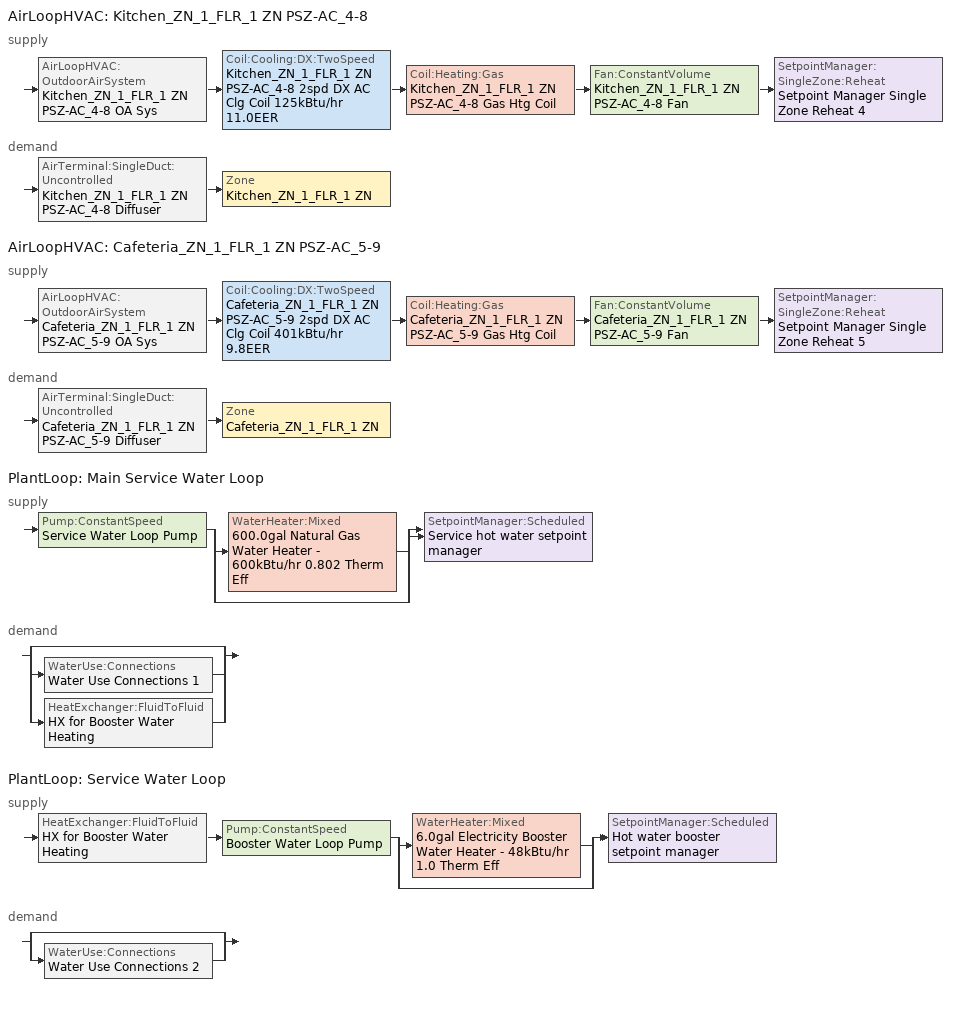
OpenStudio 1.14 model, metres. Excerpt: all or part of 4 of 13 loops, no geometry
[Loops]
AirLoopHVAC 'Kitchen_ZN_1_FLR_1 ZN PSZ-AC_4-8'
 supply: AirLoopHVAC:OutdoorAirSystem 'Kitchen_ZN_1_FLR_1 ZN PSZ-AC_4-8 OA Sys' > Coil:Cooling:DX:TwoSpeed 'Kitchen_ZN_1_FLR_1 ZN PSZ-AC_4-8 2spd DX AC Clg Coil 125kBtu/hr 11.0EER' > Coil:Heating:Gas 'Kitchen_ZN_1_FLR_1 ZN PSZ-AC_4-8 Gas Htg Coil' > Fan:ConstantVolume 'Kitchen_ZN_1_FLR_1 ZN PSZ-AC_4-8 Fan' > SetpointManager:SingleZone:Reheat 'Setpoint Manager Single Zone Reheat 4'
 demand: AirTerminal:SingleDuct:Uncontrolled 'Kitchen_ZN_1_FLR_1 ZN PSZ-AC_4-8 Diffuser' > Zone 'Kitchen_ZN_1_FLR_1 ZN'
AirLoopHVAC 'Cafeteria_ZN_1_FLR_1 ZN PSZ-AC_5-9'
 supply: AirLoopHVAC:OutdoorAirSystem 'Cafeteria_ZN_1_FLR_1 ZN PSZ-AC_5-9 OA Sys' > Coil:Cooling:DX:TwoSpeed 'Cafeteria_ZN_1_FLR_1 ZN PSZ-AC_5-9 2spd DX AC Clg Coil 401kBtu/hr 9.8EER' > Coil:Heating:Gas 'Cafeteria_ZN_1_FLR_1 ZN PSZ-AC_5-9 Gas Htg Coil' > Fan:ConstantVolume 'Cafeteria_ZN_1_FLR_1 ZN PSZ-AC_5-9 Fan' > SetpointManager:SingleZone:Reheat 'Setpoint Manager Single Zone Reheat 5'
 demand: AirTerminal:SingleDuct:Uncontrolled 'Cafeteria_ZN_1_FLR_1 ZN PSZ-AC_5-9 Diffuser' > Zone 'Cafeteria_ZN_1_FLR_1 ZN'
PlantLoop 'Main Service Water Loop'
 supply: Pump:ConstantSpeed 'Service Water Loop Pump' > split
  | WaterHeater:Mixed '600.0gal Natural Gas Water Heater - 600kBtu/hr 0.802 Therm Eff'
  | bypass
  join > SetpointManager:Scheduled 'Service hot water setpoint manager'
 demand: split
  | bypass
  | WaterUse:Connections 'Water Use Connections 1'
  | HeatExchanger:FluidToFluid 'HX for Booster Water Heating'
PlantLoop 'Service Water Loop'
 supply: HeatExchanger:FluidToFluid 'HX for Booster Water Heating' > Pump:ConstantSpeed 'Booster Water Loop Pump' > split
  | WaterHeater:Mixed '6.0gal Electricity Booster Water Heater - 48kBtu/hr 1.0 Therm Eff'
  | bypass
  join > SetpointManager:Scheduled 'Hot water booster setpoint manager'
 demand: split
  | bypass
  | WaterUse:Connections 'Water Use Connections 2'
[Sizing:Zone] Zone Cooling Design Supply Air Temperature Input Method=SupplyAirTemperature; Zone Cooling Design Supply Air Temperature {C}=12.8; Zone Cooling Design Supply Air Temperature Difference {deltaC}=11.11; Zone Heating Design Supply Air Temperature Input Method=SupplyAirTemperature; Zone Heating Design Supply Air Temperature {C}=40; Zone Heating Design Supply Air Temperature Difference {deltaC}=11.11; Zone Cooling Design Supply Air Humidity Ratio {kg-H2O/kg-air}=0.0085; Zone Heating Design Supply Air Humidity Ratio {kg-H2O/kg-air}=0.008; Cooling Design Air Flow Method=DesignDay; Heating Design Air Flow Method=DesignDay; Account for Dedicated Outdoor Air System=No; Dedicated Outdoor Air System Control Strategy=NeutralSupplyAir; Dedicated Outdoor Air Low Setpoint Temperature for Design {C}=autosize; Dedicated Outdoor Air High Setpoint Temperature for Design {C}=autosize
Cafeteria_ZN_1_FLR_1 ZN; Kitchen_ZN_1_FLR_1 ZN; Mech_ZN_1_FLR_1 ZN
[Zone equipment]
Cafeteria_ZN_1_FLR_1 ZN: Cafeteria_ZN_1_FLR_1 ZN PSZ-AC_5-9 Diffuser
Kitchen_ZN_1_FLR_1 ZN: Kitchen_ZN_1_FLR_1 ZN PSZ-AC_4-8 Diffuser, Kitchen_ZN_1_FLR_1 ZN Exhaust Fan
[PlantLoop] Plant Loop Volume {m3}=Autocalculate; Load Distribution Scheme=Optimal
Name | Maximum Loop Temperature {C} | Minimum Loop Temperature {C}
Main Service Water Loop | 60 | 10
Service Water Loop
[Sizing:Plant] Loop Type=Heating; Loop Design Temperature Difference {deltaC}=5; Sizing Option=NonCoincident; Zone Timesteps in Averaging Window=1; Coincident Sizing Factor Mode=None
Name | Design Loop Exit Temperature {C}
Main Service Water Loop | 60
Service Water Loop | 82.2222
[SetpointManager:Scheduled] Control Variable=Temperature
Name | Schedule
Service hot water setpoint manager | Service Water Loop Temp - 140F
Hot water booster setpoint manager | Service Water Booster Temp - 180.00000000000006F
[Pump:ConstantSpeed] Rated Flow Rate {m3/s}=autosize; Rated Power Consumption {W}=autosize; Fraction of Motor Inefficiencies to Fluid Stream=0; Pump Control Type=Intermittent
Name | Rated Pump Head {Pa} | Motor Efficiency
Service Water Loop Pump | 34026 | 0.855
Booster Water Loop Pump | 0 | 1
[AirLoopHVAC] Availability Schedule=SchoolSecondary HVACOperationSchd; Design Supply Air Flow Rate {m3/s}=AutoSize
Name | Availability Manager
Kitchen_ZN_1_FLR_1 ZN PSZ-AC_4-8 | Availability Manager Night Cycle 8
Cafeteria_ZN_1_FLR_1 ZN PSZ-AC_5-9 | Availability Manager Night Cycle 9
[Sizing:System] Type of Load to Size On=Sensible; Design Outdoor Air Flow Rate {m3/s}=Autosize; Minimum System Air Flow Ratio=1; Preheat Design Temperature {C}=7; Preheat Design Humidity Ratio {kg-H2O/kg-Air}=0.008; Precool Design Temperature {C}=12.8; Precool Design Humidity Ratio {kg-H2O/kg-Air}=0.008; Central Cooling Design Supply Air Temperature {C}=12.8; Central Heating Design Supply Air Temperature {C}=40; Sizing Option=Coincident; 100% Outdoor Air in Cooling=No; 100% Outdoor Air in Heating=No; Central Cooling Design Supply Air Humidity Ratio {kg-H2O/kg-Air}=0.0085; Central Heating Design Supply Air Humidity Ratio {kg-H2O/kg-Air}=0.008; Cooling Design Air Flow Method=DesignDay; Cooling Design Air Flow Rate {m3/s}=0; Heating Design Air Flow Method=DesignDay; Heating Design Air Flow Rate {m3/s}=0; System Outdoor Air Method=ZoneSum; Zone Maximum Outdoor Air Fraction=1; Cooling Supply Air Flow Rate Per Floor Area {m3/s-m2}=0.00996765; Cooling Fraction of Autosized Cooling Supply Air Flow Rate=1; Cooling Supply Air Flow Rate Per Unit Cooling Capacity {m3/s-W}=3.94755e-05; Heating Supply Air Flow Rate Per Floor Area {m3/s-m2}=0.00996765; Heating Fraction of Autosized Heating Supply Air Flow Rate=1; Heating Fraction of Autosized Cooling Supply Air Flow Rate=1; Heating Supply Air Flow Rate Per Unit Heating Capacity {m3/s-W}=3.15882e-05; Cooling Design Capacity Method=CoolingDesignCapacity; Cooling Design Capacity {W}=autosize; Cooling Design Capacity Per Floor Area {W/m2}=234.7; Fraction of Autosized Cooling Design Capacity=1; Heating Design Capacity Method=HeatingDesignCapacity; Heating Design Capacity {W}=autosize; Heating Design Capacity Per Floor Area {W/m2}=157; Fraction of Autosized Heating Design Capacity=1; Central Cooling Capacity Control Method=OnOff
Kitchen_ZN_1_FLR_1 ZN PSZ-AC_4-8; Cafeteria_ZN_1_FLR_1 ZN PSZ-AC_5-9
[Controller:OutdoorAir] Minimum Outdoor Air Flow Rate {m3/s}=Autosize; Maximum Outdoor Air Flow Rate {m3/s}=Autosize; Economizer Control Type=DifferentialEnthalpy; Economizer Control Action Type=ModulateFlow; Lockout Type=NoLockout; Minimum Limit Type=FixedMinimum; Minimum Outdoor Air Schedule=SchoolSecondary MinOA_MotorizedDamper_Sched; High Humidity Control=No
Name | Maximum Fraction of Outdoor Air Schedule | Controller Mechanical Ventilation | Heat Recovery Bypass Control Type
Kitchen_ZN_1_FLR_1 ZN PSZ-AC_4-8 OA Sys Controller | KitchenZN1FLR1ZNPSZAC48maxOASch | Controller Mechanical Ventilation 4 | BypassWhenWithinEconomizerLimits
Cafeteria_ZN_1_FLR_1 ZN PSZ-AC_5-9 OA Sys Controller | CafeteriaZN1FLR1ZNPSZAC59maxOASch | Controller Mechanical Ventilation 5 | BypassWhenOAFlowGreaterThanMinimum
[Controller:MechanicalVentilation] Availability Schedule=Always On Discrete; System Outdoor Air Method=ZoneSum
Controller Mechanical Ventilation 4; Controller Mechanical Ventilation 5
[AirLoopHVAC:OutdoorAirSystem]
Name | Controller
Kitchen_ZN_1_FLR_1 ZN PSZ-AC_4-8 OA Sys | Kitchen_ZN_1_FLR_1 ZN PSZ-AC_4-8 OA Sys Controller
Cafeteria_ZN_1_FLR_1 ZN PSZ-AC_5-9 OA Sys | Cafeteria_ZN_1_FLR_1 ZN PSZ-AC_5-9 OA Sys Controller
[AvailabilityManager:NightCycle] Control Type=CycleOnAny; Thermostat Tolerance {deltaC}=1; Cycling Run Time {s}=1800
Availability Manager Night Cycle 8; Availability Manager Night Cycle 9
[SetpointManager:SingleZone:Reheat] Minimum Supply Air Temperature {C}=10; Maximum Supply Air Temperature {C}=50
Name | Control Zone
Setpoint Manager Single Zone Reheat 4 | Kitchen_ZN_1_FLR_1 ZN
Setpoint Manager Single Zone Reheat 5 | Cafeteria_ZN_1_FLR_1 ZN
[Fan:ConstantVolume] Availability Schedule=SchoolSecondary HVACOperationSchd; Maximum Flow Rate {m3/s}=AutoSize
Name | Fan Efficiency | Pressure Rise {Pa} | Motor Efficiency
Kitchen_ZN_1_FLR_1 ZN PSZ-AC_4-8 Fan | 0.56225 | 622.722 | 0.865
Cafeteria_ZN_1_FLR_1 ZN PSZ-AC_5-9 Fan | 0.59605 | 1018.77 | 0.917
[Coil:Heating:Gas] Availability Schedule=Always On Discrete; Gas Burner Efficiency=0.8; Nominal Capacity {W}=AutoSize; Parasitic Electric Load {W}=0; Parasitic Gas Load {W}=0
Kitchen_ZN_1_FLR_1 ZN PSZ-AC_4-8 Gas Htg Coil; Cafeteria_ZN_1_FLR_1 ZN PSZ-AC_5-9 Gas Htg Coil
[Coil:Cooling:DX:TwoSpeed] Availability Schedule=Always On Discrete; Rated High Speed Total Cooling Capacity {W}=Autosize; Rated High Speed Sensible Heat Ratio=Autosize; Rated High Speed Air Flow Rate {m3/s}=Autosize; Rated Low Speed Total Cooling Capacity {W}=Autosize; Rated Low Speed Sensible Heat Ratio=0.69; Condenser Type=AirCooled; High Speed Evaporative Condenser Effectiveness=0; High Speed Evaporative Condenser Air Flow Rate {m3/s}=Autosize; High Speed Evaporative Condenser Pump Rated Power Consumption {W}=Autosize; Low Speed Evaporative Condenser Effectiveness=0; Low Speed Evaporative Condenser Air Flow Rate {m3/s}=Autosize; Low Speed Evaporative Condenser Pump Rated Power Consumption {W}=Autosize; Basin Heater Capacity {W/K}=10; Basin Heater Setpoint Temperature {C}=2
Name | Rated High Speed COP {W/W} | Total Cooling Capacity Function of Temperature Curve | Total Cooling Capacity Function of Flow Fraction Curve | Energy Input Ratio Function of Temperature Curve | Energy Input Ratio Function of Flow Fraction Curve | Part Load Fraction Correlation Curve | Rated Low Speed COP {W/W} | Low Speed Total Cooling Capacity Function of Temperature Curve | Low Speed Energy Input Ratio Function of Temperature Curve
Kitchen_ZN_1_FLR_1 ZN PSZ-AC_4-8 2spd DX AC Clg Coil 125kBtu/hr 11.0EER | 3.79883 | PSZ-AC_Unitary_PackagecoolCapFT 8 | PSZ-AC_Unitary_PackagecoolFFF 4 | PSZ-AC DX Unitary Package EIRFT 8 | PSZ-AC_Unitary_PackagecoolEIRFFF 4 | PSZ-AC_Unitary_PackagecoolPLR 4 | 3.79883 | PSZ-AC_Unitary_PackagecoolCapFT 9 | PSZ-AC DX Unitary Package EIRFT 9
Cafeteria_ZN_1_FLR_1 ZN PSZ-AC_5-9 2spd DX AC Clg Coil 401kBtu/hr 9.8EER | 3.39929 | PSZ-AC_Unitary_PackagecoolCapFT 4 | PSZ-AC_Unitary_PackagecoolFFF 2 | PSZ-AC DX Unitary Package EIRFT 4 | PSZ-AC_Unitary_PackagecoolEIRFFF 2 | PSZ-AC_Unitary_PackagecoolPLR 2 | 3.39929 | PSZ-AC_Unitary_PackagecoolCapFT 5 | PSZ-AC DX Unitary Package EIRFT 5
[AirTerminal:SingleDuct:Uncontrolled] Availability Schedule=Always On Discrete; Maximum Air Flow Rate {m3/s}=AutoSize
Kitchen_ZN_1_FLR_1 ZN PSZ-AC_4-8 Diffuser; Cafeteria_ZN_1_FLR_1 ZN PSZ-AC_5-9 Diffuser
[Fan:ZoneExhaust]
Kitchen_ZN_1_FLR_1 ZN Exhaust Fan: Availability Schedule=SchoolSecondary Kitchen_Exhaust_SCH; Fan Efficiency=0.385; Pressure Rise {Pa}=124.544; Maximum Flow Rate {m3/s}=2.54852; Flow Fraction Schedule=SchoolSecondary Kitchen_Exhaust_SCH_DCV; System Availability Manager Coupling Mode=Decoupled; Balanced Exhaust Fraction Schedule=SchoolSecondary Kitchen Exhaust Fan Balanced Exhaust Fraction Schedule
[Refrigeration:Case] Availability Schedule=Always On Discrete; Zone=Kitchen_ZN_1_FLR_1 ZN; Rated Ambient Temperature {C}=23.8889; Rated Ambient Relative Humidity {percent}=55; Rated Total Cooling Capacity per Unit Length {W/m}=734; Case Length {m}=7.32; Latent Case Credit Curve Type=CaseTemperatureMethod; Standard Case Lighting Power per Unit Length {W/m}=33; Case Lighting Schedule=SchoolSecondary BLDG_LIGHT_SCH; Fraction of Lighting Energy to Case=1; Anti-Sweat Heater Control Type=None; Humidity at Zero Anti-Sweat Heater Energy {percent}=0; Case Height {m}=0; Defrost Energy Correction Curve Type=None; Refrigerated Case Restocking Schedule=SchoolSecondary Kitchen_ZN_1_FLR_1_Case:1_WALKINFREEZER_WalkInStockingSched
Name | Rated Latent Heat Ratio | Rated Runtime Fraction | Case Operating Temperature {C} | Latent Case Credit Curve | Standard Case Fan Power per Unit Length {W/m} | Operating Case Fan Power per Unit Length {W/m} | Fraction of Anti-Sweat Heater Energy to Case | Case Defrost Power per Unit Length {W/m} | Case Defrost Type | Case Defrost Schedule | Case Defrost Drip-Down Schedule | Under Case HVAC Return Air Fraction | Case Credit Fraction Schedule
Kitchen_ZN_1_FLR_1 ZN Walkin Freezer | 0.1 | 0.4 | -23 | Single Shelf Horizontal Latent Energy Multiplier_After2004 | 68.3 | 68.3 | 0 | 410 | Electric | Refrigeration Defrost Schedule | Refrigeration Defrost DripDown Schedule | 0 | Refrigeration Case Credit Schedule
Kitchen_ZN_1_FLR_1 ZN Display Case | 0.08 | 0.85 | 2 | Multi Shelf Vertical Latent Energy Multiplier | 55 | 55 | 0.2 | 0 | OffCycle | Refrigeration Defrost Schedule 1 |  | 0.05
[Refrigeration:Condenser:AirCooled] Rated Subcooling Temperature Difference {deltaC}=0; Condenser Fan Speed Control Type=VariableSpeed; Rated Fan Power {W}=750; Minimum Fan Air Flow Ratio=0.25
Name | Rated Effective Total Heat Rejection Rate Curve
Refrigeration Condenser Air Cooled 1 | Refrigeration Condenser Air Cooled HR Curve
Refrigeration Condenser Air Cooled 2 | Refrigeration Condenser Air Cooled HR Curve 1
[Refrigeration:System] Minimum Condensing Temperature {C}=21; Refrigeration System Working Fluid Type=R404a; Suction Temperature Control Type=ConstantSuctionTemperature; Suction Piping Zone=Kitchen_ZN_1_FLR_1 ZN
Name | Refrigeration Condenser
Refrigeration System 1 | Refrigeration Condenser Air Cooled 1
Refrigeration System 2 | Refrigeration Condenser Air Cooled 2
[WaterHeater:Mixed] Deadband Temperature Difference {deltaC}=2; Maximum Temperature Limit {C}=82.2222; Heater Control Type=Cycle; On Cycle Parasitic Heat Fraction to Tank=0; Use Side Effectiveness=1; Source Side Effectiveness=1; Use Side Design Flow Rate {m3/s}=autosize; Source Side Design Flow Rate {m3/s}=autosize; Indirect Water Heating Recovery Time {hr}=1.5
Name | Tank Volume {m3} | Setpoint Temperature Schedule | Heater Maximum Capacity {W} | Heater Fuel Type | Heater Thermal Efficiency | Off Cycle Parasitic Fuel Consumption Rate {W} | Off Cycle Parasitic Fuel Type | Off Cycle Parasitic Heat Fraction to Tank | On Cycle Parasitic Fuel Consumption Rate {W} | On Cycle Parasitic Fuel Type | Ambient Temperature Indicator | Ambient Temperature Schedule | Ambient Temperature Thermal Zone | Off Cycle Loss Coefficient to Ambient Temperature {W/K} | On Cycle Loss Coefficient to Ambient Temperature {W/K}
600.0gal Natural Gas Water Heater - 600kBtu/hr 0.802 Therm Eff | 2.27125 | Service Water Loop Temp - 140F | 175843 | NaturalGas | 0.801543 | 878.92 | NaturalGas | 0.8 | 878.92 | NaturalGas | ThermalZone | Schedule Ruleset 1 | Mech_ZN_1_FLR_1 ZN | 6.97877 | 6.97877
6.0gal Electricity Booster Water Heater - 48kBtu/hr 1.0 Therm Eff | 0.0227125 | Service Water Booster Temp - 180.00000000000006F | 14000 | Electricity | 1 | 0 | Electricity | 0 | 0 | Electricity | Schedule | Water Heater Ambient Temp Schedule - 70F |  | 1.25341 | 1.25341
[WaterUse:Connections]
Name | Water Use Equipment Name 1
Water Use Connections 1 | Main Service Water Use 7.63gal/min
Water Use Connections 2 | Booster Water Fixture - 23.7 gal/min at 27.901234567901326F
[WaterUse:Equipment:Definition]
Name | Peak Flow Rate {m3/s} | Sensible Fraction Schedule | Latent Fraction Schedule | Target Temperature Schedule
Main Service Water Use Def 7.63gal/min | 0.000481378 | Fraction Sensible - 0.2 | Fraction Latent - 0.05
Water Fixture Def - 23.7 gal/min | 0.00149524 |  |  | Schedule Ruleset 5
[WaterUse:Equipment] Flow Rate Fraction Schedule=SchoolSecondary BLDG_SWH_SCH
Name | Water Use Equipment Definition
Main Service Water Use 7.63gal/min | Main Service Water Use Def 7.63gal/min
Booster Water Fixture - 23.7 gal/min at 27.901234567901326F | Water Fixture Def - 23.7 gal/min
[HeatExchanger:FluidToFluid]
HX for Booster Water Heating: Loop Demand Side Design Flow Rate {m3/s}=autosize; Loop Supply Side Design Flow Rate {m3/s}=autosize; Heat Exchange Model Type=Ideal; Heat Exchanger U-Factor Times Area Value {W/K}=autosize; Control Type=UncontrolledOn; Minimum Temperature Difference to Activate Heat Exchanger {deltaC}=0.01; Heat Transfer Metering End Use Type=LoopToLoop; Component Override Cooling Control Temperature Mode=Loop; Sizing Factor=1; Operation Minimum Temperature Limit {C}=0; Operation Maximum Temperature Limit {C}=100
[EnergyManagementSystem:Sensor]
Name | Output Variable or Output Meter Index Key | Output Variable or Output Meter
CafeteriaZN1FLR1ZNPSZAC59DATRqd | Node 378 | System Node Setpoint Temperature
CafeteriaZN1FLR1ZNPSZAC59HeatingRTF | Cafeteria_ZN_1_FLR_1 ZN PSZ-AC_5-9 Gas Htg Coil | Heating Coil Runtime Fraction
CafeteriaZN1FLR1ZNPSZAC59RTF | Cafeteria_ZN_1_FLR_1 ZN PSZ-AC_5-9 2spd DX AC Clg Coil 401kBtu/hr 9.8EER | Cooling Coil Runtime Fraction
KitchenZN1FLR1ZNPSZAC48DATRqd | Node 367 | System Node Setpoint Temperature
KitchenZN1FLR1ZNPSZAC48HeatingRTF | Kitchen_ZN_1_FLR_1 ZN PSZ-AC_4-8 Gas Htg Coil | Heating Coil Runtime Fraction
KitchenZN1FLR1ZNPSZAC48RTF | Kitchen_ZN_1_FLR_1 ZN PSZ-AC_4-8 2spd DX AC Clg Coil 125kBtu/hr 11.0EER | Cooling Coil Runtime Fraction
[EnergyManagementSystem:InternalVariable]
Name | Internal Data Index Key | Internal Data Type
CafeteriaZN1FLR1ZNPSZAC59OADesignMass | Cafeteria_ZN_1_FLR_1 ZN PSZ-AC_5-9 OA Sys Controller | Outdoor Air Controller Minimum Mass Flow Rate
CafeteriaZN1FLR1ZNPSZAC59FanDesignPressure | Cafeteria_ZN_1_FLR_1 ZN PSZ-AC_5-9 Fan | Fan Nominal Pressure Rise
CafeteriaZN1FLR1ZNPSZAC59DesignFlowMass | Cafeteria_ZN_1_FLR_1 ZN PSZ-AC_5-9 OA Sys Controller | Outdoor Air Controller Maximum Mass Flow Rate
KitchenZN1FLR1ZNPSZAC48OADesignMass | Kitchen_ZN_1_FLR_1 ZN PSZ-AC_4-8 OA Sys Controller | Outdoor Air Controller Minimum Mass Flow Rate
KitchenZN1FLR1ZNPSZAC48FanDesignPressure | Kitchen_ZN_1_FLR_1 ZN PSZ-AC_4-8 Fan | Fan Nominal Pressure Rise
KitchenZN1FLR1ZNPSZAC48DesignFlowMass | Kitchen_ZN_1_FLR_1 ZN PSZ-AC_4-8 OA Sys Controller | Outdoor Air Controller Maximum Mass Flow Rate
[EnergyManagementSystem:ProgramCallingManager]
AuditoriumZN1FLR1ZNPSZAC37OptimumStartCallingManager0: BeginTimestepBeforePredictor; AuditoriumZN1FLR1ZNPSZAC37OptimumStartProg0
AuxGymZN1FLR1ZNPSZAC26SetNumberofStagesCallingManager: BeginNewEnvironment; AuxGymZN1FLR1ZNPSZAC26SetNumberofStages; AuxGymZN1FLR1ZNPSZAC26SetFanPar
AuxGymZN1FLR1ZNPSZAC26EcoManager: InsideHVACSystemIterationLoop; AuxGymZN1FLR1ZNPSZAC26EconomizerCTRLProg
AuxGymZN1FLR1ZNPSZAC26FanMainManager: BeginTimestepBeforePredictor; AuxGymZN1FLR1ZNPSZAC26FanControl
AuxGymZN1FLR1ZNPSZAC26OptimumStartCallingManager0: BeginTimestepBeforePredictor; AuxGymZN1FLR1ZNPSZAC26OptimumStartProg0
CafeteriaZN1FLR1ZNPSZAC59SetNumberofStagesCallingManager: BeginNewEnvironment; CafeteriaZN1FLR1ZNPSZAC59SetNumberofStages; CafeteriaZN1FLR1ZNPSZAC59SetFanPar
CafeteriaZN1FLR1ZNPSZAC59EcoManager: InsideHVACSystemIterationLoop; CafeteriaZN1FLR1ZNPSZAC59EconomizerCTRLProg
CafeteriaZN1FLR1ZNPSZAC59FanMainManager: BeginTimestepBeforePredictor; CafeteriaZN1FLR1ZNPSZAC59FanControl
CafeteriaZN1FLR1ZNPSZAC59OptimumStartCallingManager0: BeginTimestepBeforePredictor; CafeteriaZN1FLR1ZNPSZAC59OptimumStartProg0
GymZN1FLR1ZNPSZAC15SetNumberofStagesCallingManager: BeginNewEnvironment; GymZN1FLR1ZNPSZAC15SetNumberofStages; GymZN1FLR1ZNPSZAC15SetFanPar
GymZN1FLR1ZNPSZAC15EcoManager: InsideHVACSystemIterationLoop; GymZN1FLR1ZNPSZAC15EconomizerCTRLProg
GymZN1FLR1ZNPSZAC15FanMainManager: BeginTimestepBeforePredictor; GymZN1FLR1ZNPSZAC15FanControl
GymZN1FLR1ZNPSZAC15OptimumStartCallingManager0: BeginTimestepBeforePredictor; GymZN1FLR1ZNPSZAC15OptimumStartProg0
KitchenZN1FLR1ZNPSZAC48SetNumberofStagesCallingManager: BeginNewEnvironment; KitchenZN1FLR1ZNPSZAC48SetNumberofStages; KitchenZN1FLR1ZNPSZAC48SetFanPar
KitchenZN1FLR1ZNPSZAC48EcoManager: InsideHVACSystemIterationLoop; KitchenZN1FLR1ZNPSZAC48EconomizerCTRLProg
KitchenZN1FLR1ZNPSZAC48FanMainManager: BeginTimestepBeforePredictor; KitchenZN1FLR1ZNPSZAC48FanControl
VAVOTHEROptimumStartCallingManager0: BeginTimestepBeforePredictor; VAVOTHEROptimumStartProg0
VAVOTHEROptimumStartCallingManager1: BeginTimestepBeforePredictor; VAVOTHEROptimumStartProg1
VAVPOD1OptimumStartCallingManager0: BeginTimestepBeforePredictor; VAVPOD1OptimumStartProg0
VAVPOD2OptimumStartCallingManager0: BeginTimestepBeforePredictor; VAVPOD2OptimumStartProg0
VAVPOD3OptimumStartCallingManager0: BeginTimestepBeforePredictor; VAVPOD3OptimumStartProg0
[EnergyManagementSystem:Actuator]
Name | Actuated Component | Actuated Component Type | Actuated Component Control Type
AuditoriumZN1FLR1ZNPSZAC37TimestepEconEff | AuditoriumZN1FLR1ZNPSZAC37maxOASch | Schedule:Year | Schedule Value
AuditoriumZN1FLR1ZNPSZAC37HtgSch0; AuxGymZN1FLR1ZNPSZAC26HtgSch0; CafeteriaZN1FLR1ZNPSZAC59HtgSch0; GymZN1FLR1ZNPSZAC15HtgSch0 | SchoolSecondary HTGSETP_SCH_PSZ_AC | Schedule:Year | Schedule Value
AuditoriumZN1FLR1ZNPSZAC37ClgSch0; AuxGymZN1FLR1ZNPSZAC26ClgSch0; CafeteriaZN1FLR1ZNPSZAC59ClgSch0; GymZN1FLR1ZNPSZAC15ClgSch0; VAVOTHERClgSch0; VAVPOD1ClgSch0; VAVPOD2ClgSch0; VAVPOD3ClgSch0 | SchoolSecondary CLGSETP_SCH_NO_SETBACK | Schedule:Year | Schedule Value
AuxGymZN1FLR1ZNPSZAC26TimestepEconEff | AuxGymZN1FLR1ZNPSZAC26maxOASch | Schedule:Year | Schedule Value
CafeteriaZN1FLR1ZNPSZAC59TimestepEconEff | CafeteriaZN1FLR1ZNPSZAC59maxOASch | Schedule:Year | Schedule Value
CafeteriaZN1FLR1ZNPSZAC59FanPressure | Cafeteria_ZN_1_FLR_1 ZN PSZ-AC_5-9 Fan | Fan | Fan Pressure Rise
GymZN1FLR1ZNPSZAC15TimestepEconEff | GymZN1FLR1ZNPSZAC15maxOASch | Schedule:Year | Schedule Value
KitchenZN1FLR1ZNPSZAC48TimestepEconEff | KitchenZN1FLR1ZNPSZAC48maxOASch | Schedule:Year | Schedule Value
KitchenZN1FLR1ZNPSZAC48FanPressure | Kitchen_ZN_1_FLR_1 ZN PSZ-AC_4-8 Fan | Fan | Fan Pressure Rise
VAVOTHERHtgSch0; VAVPOD1HtgSch0; VAVPOD2HtgSch0; VAVPOD3HtgSch0 | SchoolSecondary HTGSETP_SCH_YES_OPTIMUM | Schedule:Year | Schedule Value
VAVOTHERHtgSch1 | SchoolSecondary HTGSETP_SCH_Setback | Schedule:Year | Schedule Value
VAVOTHERClgSch1 | SchoolSecondary CLGSETP_SCH_Setback | Schedule:Year | Schedule Value
[Schedule:Ruleset]
Name | Default Day Schedule | Summer Design Day Schedule | Winter Design Day Schedule
SchoolSecondary BLDG_LIGHT_SCH | SchoolSecondary BLDG_LIGHT_SCH Default | SchoolSecondary BLDG_LIGHT_SCH Summer Design Day | SchoolSecondary BLDG_LIGHT_SCH Winter Design Day
SchoolSecondary HTGSETP_SCH_PSZ_AC | SchoolSecondary HTGSETP_SCH_PSZ_AC Default | SchoolSecondary HTGSETP_SCH_PSZ_AC Summer Design Day | SchoolSecondary HTGSETP_SCH_PSZ_AC Winter Design Day
SchoolSecondary CLGSETP_SCH_NO_SETBACK | SchoolSecondary CLGSETP_SCH_NO_SETBACK Default | SchoolSecondary CLGSETP_SCH_NO_SETBACK Summer Design Day | SchoolSecondary CLGSETP_SCH_NO_SETBACK Winter Design Day
SchoolSecondary HTGSETP_SCH_YES_OPTIMUM | SchoolSecondary HTGSETP_SCH_YES_OPTIMUM Default | SchoolSecondary HTGSETP_SCH_YES_OPTIMUM Summer Design Day | SchoolSecondary HTGSETP_SCH_YES_OPTIMUM Winter Design Day
SchoolSecondary HTGSETP_SCH_Setback | SchoolSecondary HTGSETP_SCH_Setback Default | SchoolSecondary HTGSETP_SCH_Setback Summer Design Day | SchoolSecondary HTGSETP_SCH_Setback Winter Design Day
SchoolSecondary CLGSETP_SCH_Setback | SchoolSecondary CLGSETP_SCH_Setback Default | SchoolSecondary CLGSETP_SCH_Setback Summer Design Day | SchoolSecondary CLGSETP_SCH_Setback Winter Design Day
SchoolSecondary HVACOperationSchd | SchoolSecondary HVACOperationSchd Default | SchoolSecondary HVACOperationSchd Summer Design Day | SchoolSecondary HVACOperationSchd Winter Design Day
SchoolSecondary MinOA_MotorizedDamper_Sched | SchoolSecondary MinOA_MotorizedDamper_Sched Default | SchoolSecondary MinOA_MotorizedDamper_Sched Summer Design Day | SchoolSecondary MinOA_MotorizedDamper_Sched Winter Design Day
SchoolSecondary Kitchen_Exhaust_SCH | SchoolSecondary Kitchen_Exhaust_SCH Default | SchoolSecondary Kitchen_Exhaust_SCH Summer Design Day | SchoolSecondary Kitchen_Exhaust_SCH Winter Design Day
SchoolSecondary Kitchen_Exhaust_SCH_DCV | SchoolSecondary Kitchen_Exhaust_SCH_DCV Default | SchoolSecondary Kitchen_Exhaust_SCH_DCV Summer Design Day | SchoolSecondary Kitchen_Exhaust_SCH_DCV Winter Design Day
SchoolSecondary Kitchen Exhaust Fan Balanced Exhaust Fraction Schedule | SchoolSecondary Kitchen Exhaust Fan Balanced Exhaust Fraction Schedule Default | SchoolSecondary Kitchen Exhaust Fan Balanced Exhaust Fraction Schedule Summer Design Day | SchoolSecondary Kitchen Exhaust Fan Balanced Exhaust Fraction Schedule Winter Design Day
Refrigeration Defrost Schedule | Refrigeration Defrost Schedule Default
Refrigeration Defrost DripDown Schedule | Refrigeration Defrost DripDown Schedule Default
Refrigeration Case Credit Schedule | Refrigeration Case Credit Schedule Default
SchoolSecondary Kitchen_ZN_1_FLR_1_Case:1_WALKINFREEZER_WalkInStockingSched | SchoolSecondary Kitchen_ZN_1_FLR_1_Case:1_WALKINFREEZER_WalkInStockingSched Default | SchoolSecondary Kitchen_ZN_1_FLR_1_Case:1_WALKINFREEZER_WalkInStockingSched Summer Design Day | SchoolSecondary Kitchen_ZN_1_FLR_1_Case:1_WALKINFREEZER_WalkInStockingSched Winter Design Day
Refrigeration Defrost Schedule 1 | Refrigeration Defrost Schedule Default 1
Service Water Loop Temp - 140F | Service Water Loop Temp - 140F Default
Schedule Ruleset 1 | Schedule Day 96
Fraction Sensible - 0.2 | Schedule Day 98
Fraction Latent - 0.05 | Schedule Day 99
SchoolSecondary BLDG_SWH_SCH | SchoolSecondary BLDG_SWH_SCH Default | SchoolSecondary BLDG_SWH_SCH Summer Design Day | SchoolSecondary BLDG_SWH_SCH Winter Design Day
Service Water Booster Temp - 180.00000000000006F | Service Water Booster Temp - 180.00000000000006F Default
Water Heater Ambient Temp Schedule - 70F | Water Heater Ambient Temp Schedule - 70F Default
Schedule Ruleset 5 | Schedule Day 105
AuditoriumZN1FLR1ZNPSZAC37maxOASch | AuditoriumZN1FLR1ZNPSZAC37maxOASchDefault
AuxGymZN1FLR1ZNPSZAC26maxOASch | AuxGymZN1FLR1ZNPSZAC26maxOASchDefault
CafeteriaZN1FLR1ZNPSZAC59maxOASch | CafeteriaZN1FLR1ZNPSZAC59maxOASchDefault
GymZN1FLR1ZNPSZAC15maxOASch | GymZN1FLR1ZNPSZAC15maxOASchDefault
KitchenZN1FLR1ZNPSZAC48maxOASch | KitchenZN1FLR1ZNPSZAC48maxOASchDefault
[Schedule:Day]
SchoolSecondary BLDG_LIGHT_SCH Default; SchoolSecondary BLDG_LIGHT_SCH Wknd Day; SchoolSecondary BLDG_LIGHT_SCH Wknd Day 1: 24, 0, 0.1773
SchoolSecondary BLDG_LIGHT_SCH Summer Design Day; SchoolSecondary Kitchen_Exhaust_SCH_DCV Default; SchoolSecondary Kitchen_Exhaust_SCH_DCV Winter Design Day; SchoolSecondary Kitchen_Exhaust_SCH_DCV Summer Design Day: 24, 0, 1
SchoolSecondary BLDG_LIGHT_SCH Wkdy Day; SchoolSecondary BLDG_LIGHT_SCH Wkdy Day 2: 7, 0, 0.1773, 21, 0, 0.9, 24, 0, 0.1773
SchoolSecondary BLDG_LIGHT_SCH Winter Design Day; SchoolSecondary HVACOperationSchd Default; SchoolSecondary MinOA_MotorizedDamper_Sched Default; SchoolSecondary Kitchen_Exhaust_SCH Default; SchoolSecondary Kitchen_Exhaust_SCH Wknd Day; SchoolSecondary Kitchen_Exhaust_SCH Wknd Day 1; SchoolSecondary Kitchen Exhaust Fan Balanced Exhaust Fraction Schedule Default; SchoolSecondary Kitchen Exhaust Fan Balanced Exhaust Fraction Schedule Wknd Day; SchoolSecondary Kitchen Exhaust Fan Balanced Exhaust Fraction Schedule Wknd Day 1; SchoolSecondary BLDG_SWH_SCH Default; SchoolSecondary BLDG_SWH_SCH Sun|Sat Day; SchoolSecondary BLDG_SWH_SCH Sun|Sat Day 1; SchoolSecondary BLDG_SWH_SCH Sat Day: 24, 0, 0
SchoolSecondary BLDG_LIGHT_SCH Wkdy Day 1: 8, 0, 0.1773, 20, 0, 0.5, 24, 0, 0.1773
SchoolSecondary HTGSETP_SCH_PSZ_AC Default; SchoolSecondary HTGSETP_SCH_PSZ_AC Summer Design Day; SchoolSecondary HTGSETP_SCH_YES_OPTIMUM Default; SchoolSecondary HTGSETP_SCH_YES_OPTIMUM Summer Design Day; SchoolSecondary HTGSETP_SCH_Setback Default; SchoolSecondary HTGSETP_SCH_Setback Summer Design Day; SchoolSecondary HTGSETP_SCH_Setback Default|SmrDsn|Wkdy Day: 24, 0, 15.6
SchoolSecondary HTGSETP_SCH_PSZ_AC Wkdy Day: 6, 0, 15.6, 21, 0, 21, 24, 0, 15.6
SchoolSecondary HTGSETP_SCH_PSZ_AC Winter Design Day; SchoolSecondary HTGSETP_SCH_YES_OPTIMUM Winter Design Day; SchoolSecondary HTGSETP_SCH_Setback Winter Design Day: 24, 0, 21
SchoolSecondary CLGSETP_SCH_NO_SETBACK Default; SchoolSecondary CLGSETP_SCH_NO_SETBACK Summer Design Day; SchoolSecondary CLGSETP_SCH_Setback Summer Design Day: 24, 0, 24
SchoolSecondary CLGSETP_SCH_NO_SETBACK Winter Design Day; SchoolSecondary CLGSETP_SCH_Setback Default; SchoolSecondary CLGSETP_SCH_Setback Winter Design Day; SchoolSecondary CLGSETP_SCH_Setback Default|WntrDsn|Wkdy Day: 24, 0, 29.44
SchoolSecondary HTGSETP_SCH_YES_OPTIMUM Wkdy Day: 6, 0, 15.6, 7, 0, 17.8, 8, 0, 20, 21, 0, 21, 24, 0, 15.6
SchoolSecondary HVACOperationSchd Winter Design Day; SchoolSecondary HVACOperationSchd Summer Design Day; SchoolSecondary HVACOperationSchd WntrDsn|SmrDsn|Wkdy Day: 7, 0, 0, 21, 0, 1, 24, 0, 0
SchoolSecondary MinOA_MotorizedDamper_Sched Winter Design Day; SchoolSecondary MinOA_MotorizedDamper_Sched Summer Design Day; SchoolSecondary MinOA_MotorizedDamper_Sched WntrDsn|SmrDsn|Wkdy Day; SchoolSecondary Kitchen_Exhaust_SCH Winter Design Day; SchoolSecondary Kitchen_Exhaust_SCH Summer Design Day; SchoolSecondary Kitchen_Exhaust_SCH Wkdy Day 1; SchoolSecondary Kitchen_Exhaust_SCH Wkdy Day 2: 8, 0, 0, 21, 0, 1, 24, 0, 0
SchoolSecondary Kitchen_Exhaust_SCH Wkdy Day: 8, 0, 0, 17, 0, 1, 24, 0, 0
SchoolSecondary Kitchen Exhaust Fan Balanced Exhaust Fraction Schedule Wkdy Day: 8, 0, 0, 17, 0, 0.746296, 24, 0, 0
SchoolSecondary Kitchen Exhaust Fan Balanced Exhaust Fraction Schedule Winter Design Day; SchoolSecondary Kitchen Exhaust Fan Balanced Exhaust Fraction Schedule Summer Design Day; SchoolSecondary Kitchen Exhaust Fan Balanced Exhaust Fraction Schedule Wkdy Day 1; SchoolSecondary Kitchen Exhaust Fan Balanced Exhaust Fraction Schedule Wkdy Day 2: 8, 0, 0, 21, 0, 0.746296, 24, 0, 0
Refrigeration Defrost Schedule Default: 11, 0, 0, 11, 20, 1, 23, 0, 0, 23, 20, 1, 24, 0, 0
Refrigeration Defrost DripDown Schedule Default: 11, 0, 0, 11, 30, 1, 23, 0, 0, 23, 30, 1, 24, 0, 0
Refrigeration Case Credit Schedule Default: 7, 0, 0.2, 21, 0, 0.4, 24, 0, 0.2
SchoolSecondary Kitchen_ZN_1_FLR_1_Case:1_WALKINFREEZER_WalkInStockingSched Default: 4, 0, 0, 5, 0, 725, 6, 0, 417, 7, 0, 290, 24, 0, 0
SchoolSecondary Kitchen_ZN_1_FLR_1_Case:1_WALKINFREEZER_WalkInStockingSched Winter Design Day; SchoolSecondary Kitchen_ZN_1_FLR_1_Case:1_WALKINFREEZER_WalkInStockingSched Summer Design Day; SchoolSecondary Kitchen_ZN_1_FLR_1_Case:1_WALKINFREEZER_WalkInStockingSched WntrDsn|SmrDsn|Wknd|Mon|Wed|Thu Day: 4, 0, 0, 5, 0, 125, 6, 0, 117, 7, 0, 90, 19, 0, 0, 20, 0, 125, 21, 0, 117, 22, 0, 90, 24, 0, 0
Refrigeration Defrost Schedule Default 1: 23, 20, 0, 24, 0, 0
Service Water Loop Temp - 140F Default: 24, 0, 60
Schedule Day 96: 24, 0, 22
Schedule Day 98: 24, 0, 0.2
Schedule Day 99: 24, 0, 0.05
SchoolSecondary BLDG_SWH_SCH Summer Design Day: 7, 0, 0.05, 8, 0, 0.1, 9, 0, 0.34, 10, 0, 0.6, 11, 0, 0.63, 12, 0, 0.72, 13, 0, 0.79, 14, 0, 0.83, 15, 0, 0.61, 16, 0, 0.65, 18, 0, 0.1, 19, 0, 0.19, 20, 0, 0.25, 22, 0, 0.22, 23, 0, 0.12, 24, 0, 0.09
SchoolSecondary BLDG_SWH_SCH Wkdy Day; SchoolSecondary BLDG_SWH_SCH Wkdy Day 2: 8, 0, 0, 9, 0, 0.34, 10, 0, 0.6, 11, 0, 0.63, 12, 0, 0.72, 13, 0, 0.79, 14, 0, 0.83, 15, 0, 0.61, 16, 0, 0.65, 18, 0, 0.1, 19, 0, 0.19, 20, 0, 0.25, 24, 0, 0
SchoolSecondary BLDG_SWH_SCH Winter Design Day: 9, 0, 0.03, 13, 0, 0.05, 24, 0, 0.03
SchoolSecondary BLDG_SWH_SCH Wkdy Day 1: 8, 0, 0, 18, 0, 0.1, 19, 0, 0.19, 20, 0, 0.25, 24, 0, 0
Service Water Booster Temp - 180.00000000000006F Default: 24, 0, 82.2222
Water Heater Ambient Temp Schedule - 70F Default: 24, 0, 21.1111
Schedule Day 105: 24, 0, -2.27709
AuditoriumZN1FLR1ZNPSZAC37maxOASchDefault; AuxGymZN1FLR1ZNPSZAC26maxOASchDefault; CafeteriaZN1FLR1ZNPSZAC59maxOASchDefault; GymZN1FLR1ZNPSZAC15maxOASchDefault; KitchenZN1FLR1ZNPSZAC48maxOASchDefault: 24, 0, 0.7
[Schedule:Rule] Date Specification Type=DateRange
Name | Schedule Ruleset | Rule Order | Day Schedule | Apply Monday | Apply Tuesday | Apply Wednesday | Apply Thursday | Apply Friday | Start Month | Start Day | End Month | End Day | Apply Sunday | Apply Saturday
Schedule Rule 7 | SchoolSecondary BLDG_LIGHT_SCH | 4 | SchoolSecondary BLDG_LIGHT_SCH Wkdy Day | Yes | Yes | Yes | Yes | Yes | 1 | 1 | 6 | 30
Schedule Rule 8 | SchoolSecondary BLDG_LIGHT_SCH | 3 | SchoolSecondary BLDG_LIGHT_SCH Wknd Day |  |  |  |  |  | 1 | 1 | 6 | 30 | Yes | Yes
Schedule Rule 9 | SchoolSecondary BLDG_LIGHT_SCH | 2 | SchoolSecondary BLDG_LIGHT_SCH Wkdy Day 1 | Yes | Yes | Yes | Yes | Yes | 7 | 1 | 9 | 1
Schedule Rule 10 | SchoolSecondary BLDG_LIGHT_SCH | 1 | SchoolSecondary BLDG_LIGHT_SCH Wknd Day 1 |  |  |  |  |  | 7 | 1 | 9 | 1 | Yes | Yes
Schedule Rule 11 | SchoolSecondary BLDG_LIGHT_SCH | 0 | SchoolSecondary BLDG_LIGHT_SCH Wkdy Day 2 | Yes | Yes | Yes | Yes | Yes | 9 | 1 | 12 | 31
Schedule Rule 19 | SchoolSecondary HTGSETP_SCH_PSZ_AC | 0 | SchoolSecondary HTGSETP_SCH_PSZ_AC Wkdy Day | Yes | Yes | Yes | Yes | Yes | 1 | 1 | 12 | 31
Schedule Rule 40 | SchoolSecondary HTGSETP_SCH_YES_OPTIMUM | 0 | SchoolSecondary HTGSETP_SCH_YES_OPTIMUM Wkdy Day | Yes | Yes | Yes | Yes | Yes | 1 | 1 | 12 | 31
Schedule Rule 76 | SchoolSecondary HTGSETP_SCH_Setback | 0 | SchoolSecondary HTGSETP_SCH_Setback Default|SmrDsn|Wkdy Day | Yes | Yes | Yes | Yes | Yes | 1 | 1 | 12 | 31
Schedule Rule 77 | SchoolSecondary CLGSETP_SCH_Setback | 0 | SchoolSecondary CLGSETP_SCH_Setback Default|WntrDsn|Wkdy Day | Yes | Yes | Yes | Yes | Yes | 1 | 1 | 12 | 31
Schedule Rule 93 | SchoolSecondary HVACOperationSchd | 0 | SchoolSecondary HVACOperationSchd WntrDsn|SmrDsn|Wkdy Day | Yes | Yes | Yes | Yes | Yes | 1 | 1 | 12 | 31
Schedule Rule 94 | SchoolSecondary MinOA_MotorizedDamper_Sched | 0 | SchoolSecondary MinOA_MotorizedDamper_Sched WntrDsn|SmrDsn|Wkdy Day | Yes | Yes | Yes | Yes | Yes | 1 | 1 | 12 | 31
Schedule Rule 95 | SchoolSecondary Kitchen_Exhaust_SCH | 4 | SchoolSecondary Kitchen_Exhaust_SCH Wkdy Day | Yes | Yes | Yes | Yes | Yes | 1 | 1 | 6 | 30
Schedule Rule 96 | SchoolSecondary Kitchen_Exhaust_SCH | 3 | SchoolSecondary Kitchen_Exhaust_SCH Wknd Day |  |  |  |  |  | 1 | 1 | 6 | 30 | Yes | Yes
Schedule Rule 97 | SchoolSecondary Kitchen_Exhaust_SCH | 2 | SchoolSecondary Kitchen_Exhaust_SCH Wkdy Day 1 | Yes | Yes | Yes | Yes | Yes | 7 | 1 | 9 | 1
Schedule Rule 98 | SchoolSecondary Kitchen_Exhaust_SCH | 1 | SchoolSecondary Kitchen_Exhaust_SCH Wknd Day 1 |  |  |  |  |  | 7 | 1 | 9 | 1 | Yes | Yes
Schedule Rule 99 | SchoolSecondary Kitchen_Exhaust_SCH | 0 | SchoolSecondary Kitchen_Exhaust_SCH Wkdy Day 2 | Yes | Yes | Yes | Yes | Yes | 9 | 1 | 12 | 31
Schedule Rule 100 | SchoolSecondary Kitchen Exhaust Fan Balanced Exhaust Fraction Schedule | 4 | SchoolSecondary Kitchen Exhaust Fan Balanced Exhaust Fraction Schedule Wkdy Day | Yes | Yes | Yes | Yes | Yes | 1 | 1 | 6 | 30
Schedule Rule 101 | SchoolSecondary Kitchen Exhaust Fan Balanced Exhaust Fraction Schedule | 3 | SchoolSecondary Kitchen Exhaust Fan Balanced Exhaust Fraction Schedule Wknd Day |  |  |  |  |  | 1 | 1 | 6 | 30 | Yes | Yes
Schedule Rule 102 | SchoolSecondary Kitchen Exhaust Fan Balanced Exhaust Fraction Schedule | 2 | SchoolSecondary Kitchen Exhaust Fan Balanced Exhaust Fraction Schedule Wkdy Day 1 | Yes | Yes | Yes | Yes | Yes | 7 | 1 | 9 | 1
Schedule Rule 103 | SchoolSecondary Kitchen Exhaust Fan Balanced Exhaust Fraction Schedule | 1 | SchoolSecondary Kitchen Exhaust Fan Balanced Exhaust Fraction Schedule Wknd Day 1 |  |  |  |  |  | 7 | 1 | 9 | 1 | Yes | Yes
Schedule Rule 104 | SchoolSecondary Kitchen Exhaust Fan Balanced Exhaust Fraction Schedule | 0 | SchoolSecondary Kitchen Exhaust Fan Balanced Exhaust Fraction Schedule Wkdy Day 2 | Yes | Yes | Yes | Yes | Yes | 9 | 1 | 12 | 31
Schedule Rule 106 | SchoolSecondary Kitchen_ZN_1_FLR_1_Case:1_WALKINFREEZER_WalkInStockingSched | 0 | SchoolSecondary Kitchen_ZN_1_FLR_1_Case:1_WALKINFREEZER_WalkInStockingSched WntrDsn|SmrDsn|Wknd|Mon|Wed|Thu Day | Yes |  | Yes | Yes |  | 1 | 1 | 12 | 31 | Yes | Yes
Schedule Rule 109 | SchoolSecondary BLDG_SWH_SCH | 5 | SchoolSecondary BLDG_SWH_SCH Sun|Sat Day |  |  |  |  |  | 1 | 1 | 6 | 15 | Yes | Yes
Schedule Rule 110 | SchoolSecondary BLDG_SWH_SCH | 4 | SchoolSecondary BLDG_SWH_SCH Wkdy Day | Yes | Yes | Yes | Yes | Yes | 1 | 1 | 6 | 15
Schedule Rule 111 | SchoolSecondary BLDG_SWH_SCH | 3 | SchoolSecondary BLDG_SWH_SCH Sun|Sat Day 1 |  |  |  |  |  | 6 | 16 | 9 | 15 | Yes | Yes
Schedule Rule 112 | SchoolSecondary BLDG_SWH_SCH | 2 | SchoolSecondary BLDG_SWH_SCH Wkdy Day 1 | Yes | Yes | Yes | Yes | Yes | 6 | 16 | 9 | 15
Schedule Rule 113 | SchoolSecondary BLDG_SWH_SCH | 1 | SchoolSecondary BLDG_SWH_SCH Sat Day |  |  |  |  |  | 9 | 16 | 12 | 31 |  | Yes
Schedule Rule 114 | SchoolSecondary BLDG_SWH_SCH | 0 | SchoolSecondary BLDG_SWH_SCH Wkdy Day 2 | Yes | Yes | Yes | Yes | Yes | 9 | 16 | 12 | 31
[Curve:Biquadratic] Minimum Value of x=12.77778; Maximum Value of x=23.88889; Minimum Value of y=21.11111; Maximum Value of y=46.11111
Name | Coefficient1 Constant | Coefficient2 x | Coefficient3 x**2 | Coefficient4 y | Coefficient5 y**2 | Coefficient6 x*y
PSZ-AC_Unitary_PackagecoolCapFT 4; PSZ-AC_Unitary_PackagecoolCapFT 5; PSZ-AC_Unitary_PackagecoolCapFT 8; PSZ-AC_Unitary_PackagecoolCapFT 9 | 0.766956 | 0.0107756 | -4.14703e-05 | 0.00134961 | -0.000261144 | 0.000457488
PSZ-AC DX Unitary Package EIRFT 4; PSZ-AC DX Unitary Package EIRFT 5; PSZ-AC DX Unitary Package EIRFT 8; PSZ-AC DX Unitary Package EIRFT 9 | 0.297145 | 0.0430933 | -0.000748766 | 0.00597727 | 0.000482112 | -0.000956448
[Curve:Quadratic]
Name | Coefficient1 Constant | Coefficient2 x | Coefficient3 x**2 | Minimum Value of x | Maximum Value of x
PSZ-AC_Unitary_PackagecoolFFF 2; PSZ-AC_Unitary_PackagecoolFFF 4 | 0.8 | 0.2 | 0 | 0.5 | 1.5
PSZ-AC_Unitary_PackagecoolEIRFFF 2; PSZ-AC_Unitary_PackagecoolEIRFFF 4 | 1.156 | -0.1816 | 0.0256 | 0.5 | 1.5
PSZ-AC_Unitary_PackagecoolPLR 2; PSZ-AC_Unitary_PackagecoolPLR 4 | 0.75 | 0.25 | 0 | 0 | 1
[Schedule:Constant]
Always On Discrete: Value=1
[Curve:Cubic] Minimum Value of x=-35; Maximum Value of x=20
Name | Coefficient1 Constant | Coefficient2 x | Coefficient3 x**2 | Coefficient4 x**3
Single Shelf Horizontal Latent Energy Multiplier_After2004 | 0.0236 | 0.0006 | 0 | 0
Multi Shelf Vertical Latent Energy Multiplier | 0.0265263 | 0.00107803 | -6.02558e-05 | 1.23732e-06
[Curve:Linear] Coefficient1 Constant=0; Coefficient2 x=22000; Minimum Value of x=5; Maximum Value of x=22.2
Refrigeration Condenser Air Cooled HR Curve; Refrigeration Condenser Air Cooled HR Curve 1
